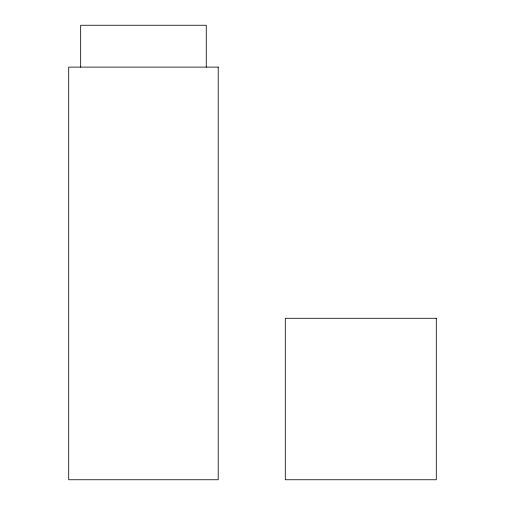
<?xml version="1.0" encoding="UTF-8"?>
<svg xmlns="http://www.w3.org/2000/svg" width="505" height="505" viewBox="0 0 505 505"><rect width="100%" height="100%" fill="white"/><g stroke="black" fill="none" stroke-linecap="round" stroke-linejoin="round"><path stroke-width="0.76" d="M206.255 67.114L206.255 25.25L80.667 25.25L80.667 67.114M218.21 67.114L68.705 67.114L68.705 479.75L218.21 479.75L218.21 67.114M436.295 318.283L285.293 318.283L285.293 479.75L436.295 479.75L436.295 318.283"/></g></svg>
